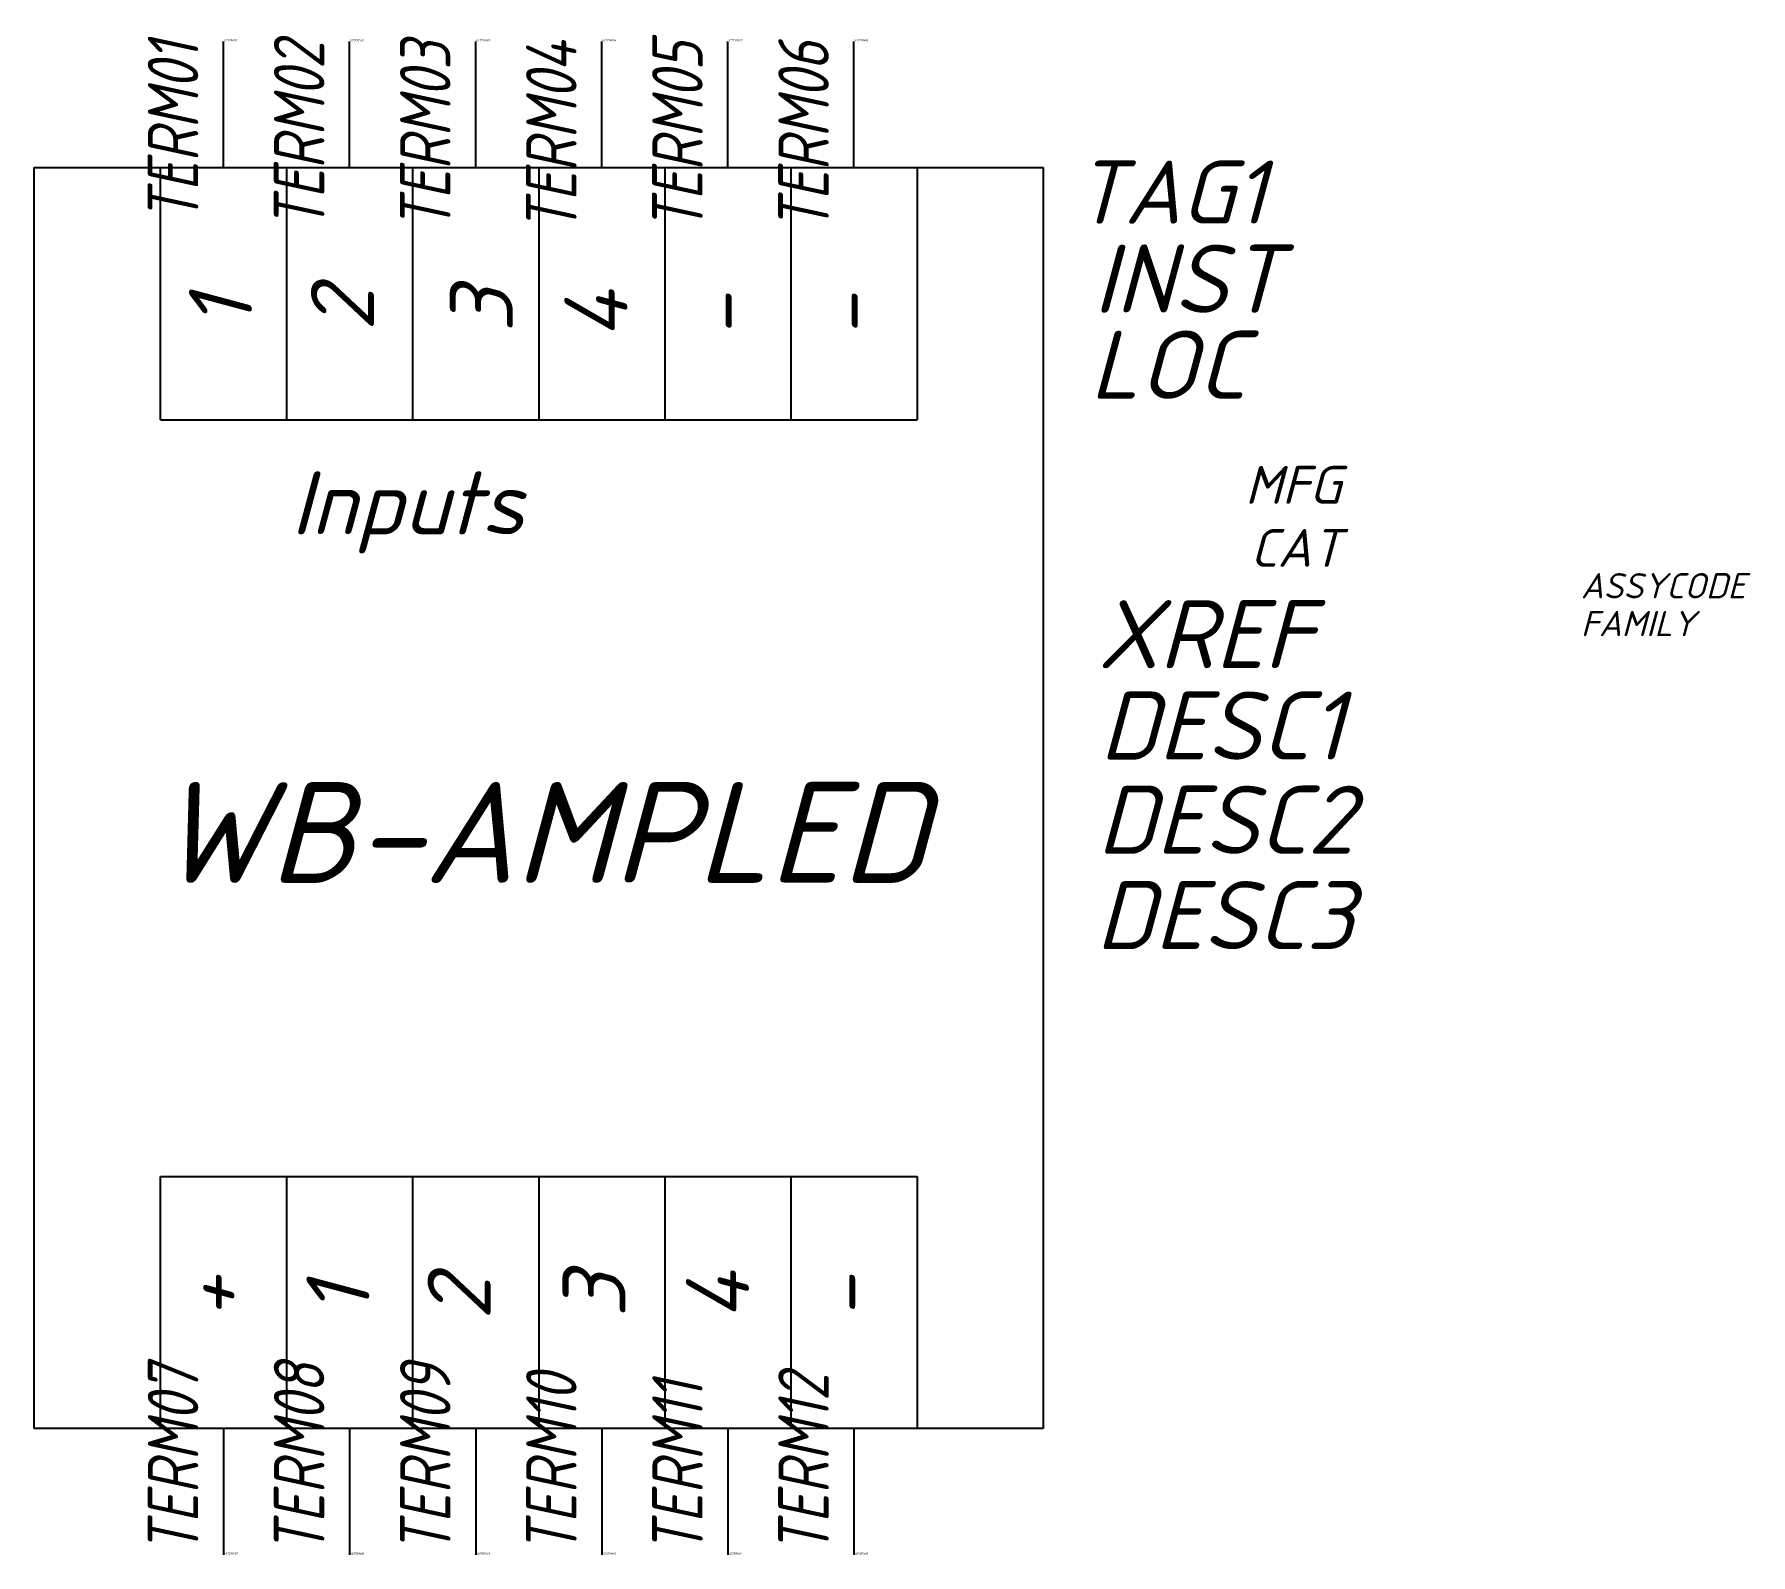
# Model space of a CAD drawing. Header units: millimetres. Extents: x -7.5 to 60.6, y -60 to 0.3.
import ezdxf
from ezdxf.enums import TextEntityAlignment as Align

# ---------------------------------------------------------------- set-up
doc = ezdxf.new("R2010")
doc.units = ezdxf.units.MM
doc.header["$LTSCALE"] = 6
doc.styles.add('WD_IEC', font='isocpeui.ttf', dxfattribs={"height": 2.5})
doc.styles.add('текст', font='isocpeui.ttf')

msp = doc.modelspace()

# ---------------------------------------------------------------- linework, layer by layer
for p, q in [((0, -5), (0, 0)), ((5, -5), (5, 0)), ((10, -5), (10, 0)), ((15, -5), (15, 0)), ((20, -5), (20, 0)), ((25, -5), (25, 0)), ((-7.5, -5), (32.5, -5)), ((-7.5, -55), (-7.5, -5)), ((-2.5, -15), (-2.5, -5)), ((2.5, -5), (2.5, -15)), ((7.5, -5), (7.5, -15)), ((12.5, -5), (12.5, -15)), ((17.5, -5), (17.5, -15)), ((22.5, -5), (22.5, -15)), ((27.5, -5), (27.5, -15)), ((32.5, -5), (32.5, -55)), ((-2.5, -15), (2.5, -15)), ((2.5, -15), (7.5, -15)), ((7.5, -15), (12.5, -15)), ((12.5, -15), (17.5, -15)), ((17.5, -15), (22.5, -15)), ((22.5, -15), (27.5, -15)), ((-2.5, -45), (2.5, -45)), ((-2.5, -55), (-2.5, -45)), ((2.5, -45), (7.5, -45)), ((2.5, -45), (2.5, -55)), ((7.5, -45), (12.5, -45)), ((7.5, -45), (7.5, -55)), ((12.5, -45), (17.5, -45)), ((12.5, -45), (12.5, -55)), ((17.5, -45), (22.5, -45)), ((17.5, -45), (17.5, -55)), ((22.5, -45), (27.5, -45)), ((22.5, -45), (22.5, -55)), ((27.5, -45), (27.5, -55)), ((32.5, -55), (-7.5, -55)), ((0, -55), (0, -60)), ((5, -55), (5, -60)), ((10, -55), (10, -60)), ((15, -55), (15, -60)), ((20, -55), (20, -60)), ((25, -55), (25, -60))]:
    msp.add_line(p, q)

# ---------------------------------------------------------------- texts
at = {"style": 'текст'}
for s, p in [('2', (5.967, -11.488)), ('3', (11.479, -11.551)), ('1', (1.133, -11.373)), ('4', (16.022, -11.79)), ('-', (21.022, -11.79)), ('-', (26.022, -11.79)), ('+', (0.803, -50.694)), ('1', (5.79, -50.509)), ('2', (10.592, -50.694)), ('3', (15.948, -50.602)), ('4', (20.842, -50.694)), ('-', (25.921, -50.694))]:
    msp.add_text(s, height=2.5, rotation=90, dxfattribs=at).set_placement(p)
for s, height, p in [('Inputs', 2.5, (2.666, -19.545)), ('WB-AMPLED', 4, (-2.669, -33.363))]:
    msp.add_text(s, height=height, dxfattribs=at).set_placement(p)
at = {"style": 'WD_IEC', "width": 0.8}
for tag, p in [('TERM01', (-1, 0)), ('TERM02', (4, 0)), ('TERM03', (9, 0)), ('TERM04', (14, 0)), ('TERM05', (19, 0)), ('TERM06', (24, 0))]:
    msp.add_attdef(tag, text='', height=2, rotation=90, dxfattribs=at).set_placement(p, align=Align.RIGHT)
at = {"style": 'WD_IEC', "flags": 1}
for tag, p, height in [('X2TERM01', (0, 0), 0.08), ('X2TERM02', (5, 0), 0.08), ('X2TERM03', (10, 0), 0.08), ('X2TERM04', (15, 0), 0.08), ('X2TERM05', (20, 0), 0.08), ('X2TERM06', (25, 0), 0.08), ('X2LINK', (0, -5), 0.01), ('ASSYCODE', (53.82, -22.082), 1), ('FAMILY', (53.82, -23.582), 1), ('X8TERM07', (0, -60), 0.08), ('X8TERM08', (5, -60), 0.08), ('X8TERM09', (10, -60), 0.08), ('X8TERM10', (15, -60), 0.08), ('X8TERM11', (20, -60), 0.08), ('X8TERM12', (25, -60), 0.08)]:
    msp.add_attdef(tag, p, '', height=height, dxfattribs=at)
at = {"style": 'WD_IEC'}
msp.add_attdef('TAG1', (33.742, -7.226), 'A', height=2.5, dxfattribs=at)
for tag, p in [('INST', (41.941, -10.758)), ('LOC', (40.55, -14.171)), ('XREF', (43.188, -24.853)), ('DESC1', (44.423, -28.476)), ('DESC2', (44.82, -32.212)), ('DESC3', (44.82, -35.992))]:
    msp.add_attdef(tag, text='', height=2.7, dxfattribs=at).set_placement(p, align=Align.RIGHT)
at = {"style": 'WD_IEC', "flags": 9}
for tag, text, p in [('MFG', 'Wiren Board', (44.32, -18.332)), ('CAT', 'WB-AMPLED', (44.32, -20.832))]:
    msp.add_attdef(tag, text=text, height=1.5, dxfattribs=at).set_placement(p, align=Align.RIGHT)
at = {"style": 'WD_IEC', "width": 0.8}
for tag, p in [('TERM07', (-1, -60)), ('TERM08', (4, -60)), ('TERM09', (9, -60)), ('TERM10', (14, -60)), ('TERM11', (19, -60)), ('TERM12', (24, -60))]:
    msp.add_attdef(tag, p, '', height=2, rotation=90, dxfattribs=at)

doc.saveas('drawing.dxf')
